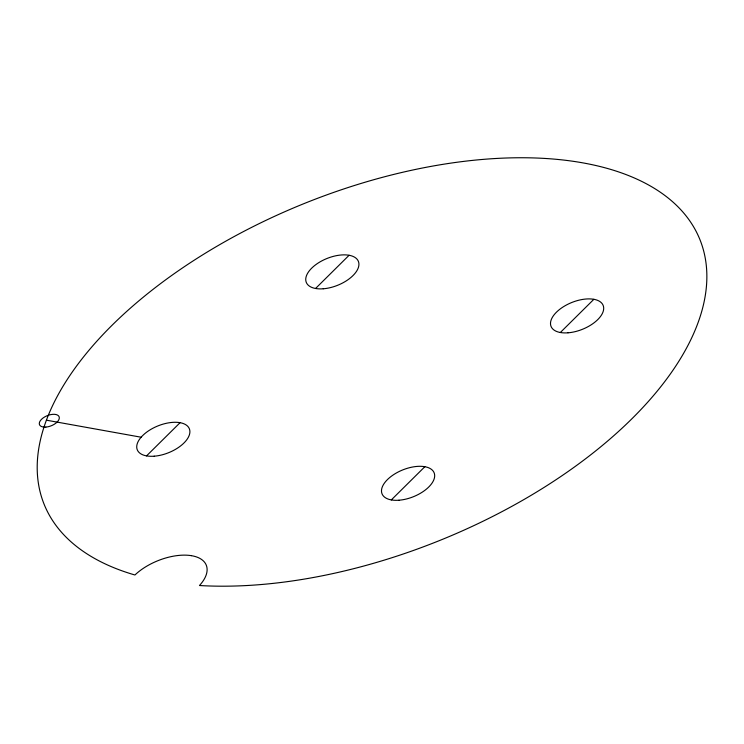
<?xml version="1.0" encoding="UTF-8"?>
<svg xmlns="http://www.w3.org/2000/svg" width="744" height="744" viewBox="0 0 744 744"><rect width="100%" height="100%" fill="white"/><g stroke="black" fill="none" stroke-linecap="round" stroke-linejoin="round"><path stroke-width="1.12" d="M146.549 455.886L180.076 422.685M315.568 288.477L349.094 255.266M391.316 499.921L424.843 466.711M560.334 332.512L593.87 299.302M46.407 420.183L141.118 437.221M398.989 500.219A28.086 14.424 -22 0 0 434.273 473.193A28.086 14.424 -22 0 0 390.981 476.523A28.086 14.424 -22 0 0 398.989 500.219M568.016 332.81A28.086 14.424 -22 0 0 603.291 305.784A28.086 14.424 -22 0 0 560 309.113A28.086 14.424 -22 0 0 568.016 332.81M154.222 456.193A28.086 14.424 -22 0 0 189.497 429.167A28.086 14.424 -22 0 0 146.215 432.497A28.086 14.424 -22 0 0 154.222 456.193M323.24 288.784A28.086 14.424 -22 0 0 358.524 261.758A28.086 14.424 -22 0 0 315.233 265.087A28.086 14.424 -22 0 0 323.24 288.784M191.385 555.666A43.31 22.236 -22 0 0 134.934 574.991A353.595 181.583 -22 0 1 259.684 223.367A353.595 181.583 -22 0 1 705.2 296.028A353.595 181.583 -22 0 1 199.457 585.519A43.31 22.236 -22 0 0 191.385 555.666M45.868 427.084A10.593 5.441 -22 0 0 59.176 416.891A10.593 5.441 -22 0 0 42.854 418.147A10.593 5.441 -22 0 0 45.868 427.084"/></g></svg>
